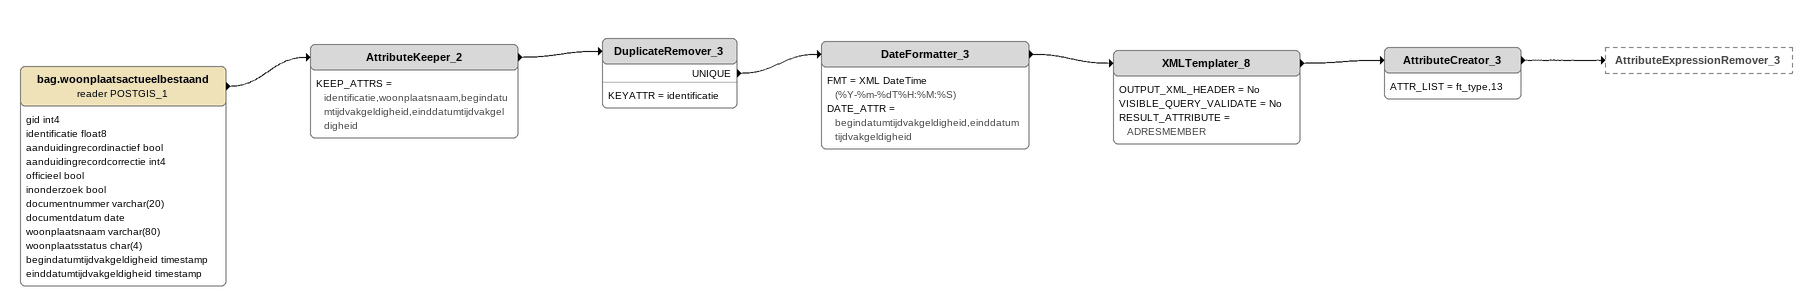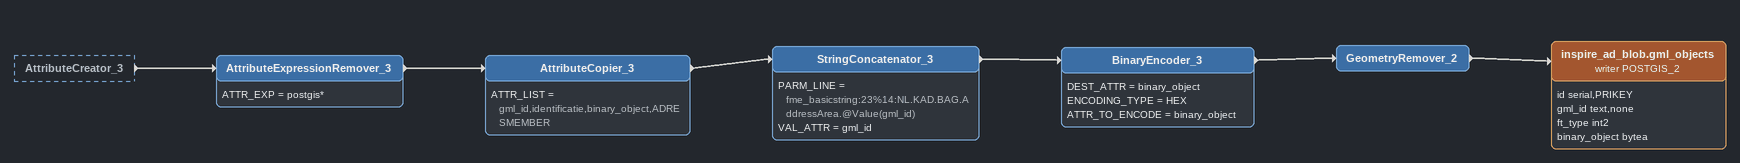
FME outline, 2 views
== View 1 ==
bag.woonplaatsactueelbestaand (reader POSTGIS_1)
    attributes: gid int4, identificatie float8, aanduidingrecordinactief bool, aanduidingrecordcorrectie int4, officieel bool, inonderzoek bool, documentnummer varchar(20), documentdatum date, woonplaatsnaam varchar(80), woonplaatsstatus char(4), begindatumtijdvakgeldigheid timestamp, einddatumtijdvakgeldigheid timestamp
    -> AttributeKeeper_2
AttributeKeeper_2
    KEEP_ATTRS = identificatie,woonplaatsnaam,begindatumtijdvakgeldigheid,einddatumtijdvakgeldigheid
    -> DuplicateRemover_3
DuplicateRemover_3
    KEYATTR = identificatie
    UNIQUE -> DateFormatter_3
DateFormatter_3
    FMT = XML DateTime (%Y-%m-%dT%H:%M:%S)
    DATE_ATTR = begindatumtijdvakgeldigheid,einddatumtijdvakgeldigheid
    -> XMLTemplater_8
XMLTemplater_8
    OUTPUT_XML_HEADER = No
    VISIBLE_QUERY_VALIDATE = No
    RESULT_ATTRIBUTE = ADRESMEMBER
    -> AttributeCreator_3
AttributeCreator_3
    ATTR_LIST = ft_type,13
    -> AttributeExpressionRemover_3

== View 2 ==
AttributeCreator_3 [outside]
    -> AttributeExpressionRemover_3
AttributeExpressionRemover_3
    ATTR_EXP = postgis*
    -> AttributeCopier_3
AttributeCopier_3
    ATTR_LIST = gml_id,identificatie,binary_object,ADRESMEMBER
    -> StringConcatenator_3
StringConcatenator_3
    PARM_LINE = fme_basicstring:23%14:NL.KAD.BAG.AddressArea.@Value(gml_id)
    VAL_ATTR = gml_id
    -> BinaryEncoder_3
BinaryEncoder_3
    DEST_ATTR = binary_object
    ENCODING_TYPE = HEX
    ATTR_TO_ENCODE = binary_object
    -> GeometryRemover_2
GeometryRemover_2
    -> inspire_ad_blob.gml_objects (writer POSTGIS_2)
inspire_ad_blob.gml_objects (writer POSTGIS_2)
    attributes: id serial,PRIKEY, gml_id text,none, ft_type int2, binary_object bytea
